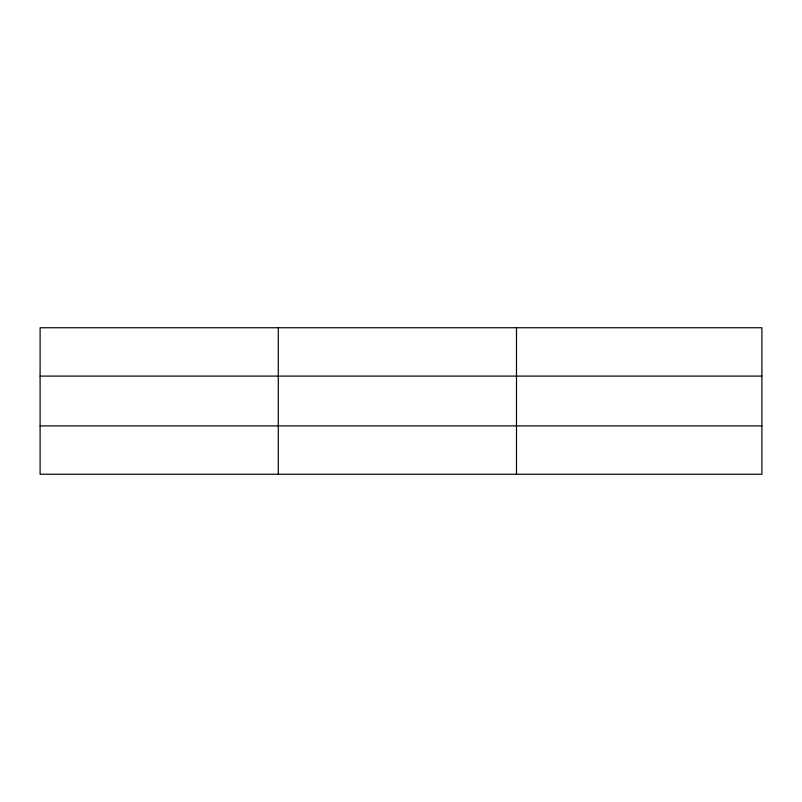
<?xml version="1.0" encoding="UTF-8"?>
<svg xmlns="http://www.w3.org/2000/svg" width="802" height="802" viewBox="0 0 802 802"><rect width="100%" height="100%" fill="white"/><g stroke="black" fill="none" stroke-linecap="round" stroke-linejoin="round"><path stroke-width="1.2" d="M278.294 327.747L278.294 474.253M516.488 327.747L516.488 474.253M761.9 376.098L761.9 327.747L40.1 327.747L40.1 474.253L761.9 474.253L761.9 376.098L40.1 376.098M40.1 425.902L761.9 425.902"/></g></svg>
